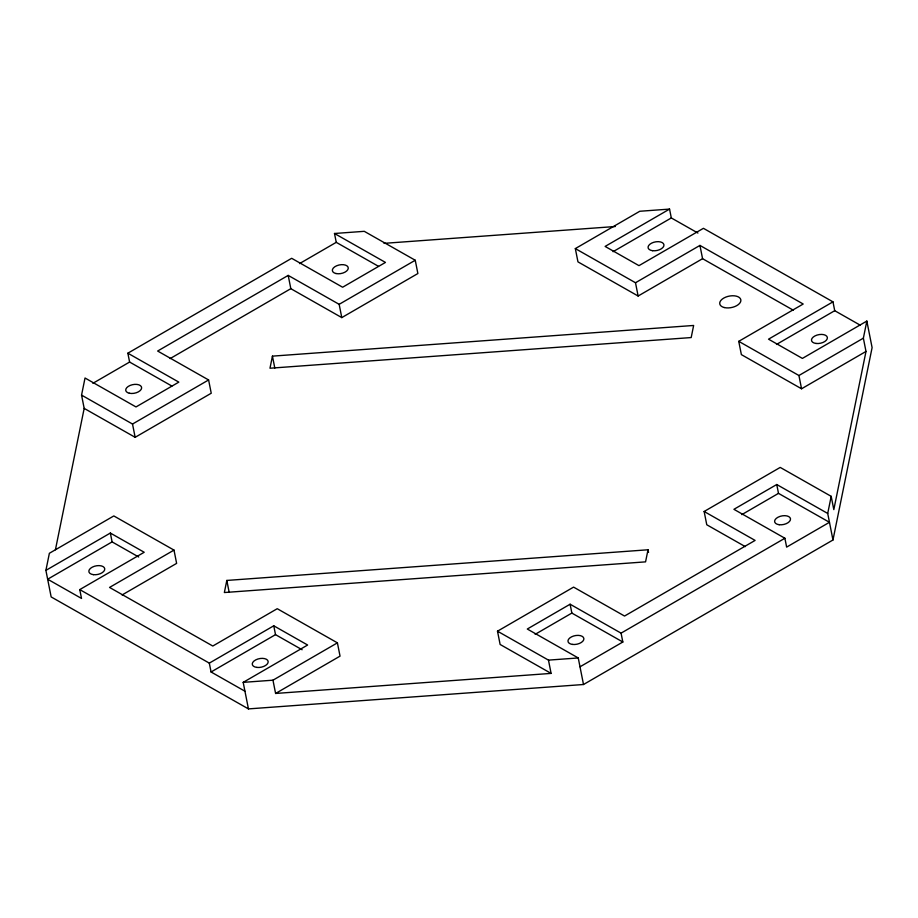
<?xml version="1.0" encoding="UTF-8"?>
<svg xmlns="http://www.w3.org/2000/svg" width="918" height="918" viewBox="0 0 918 918"><rect width="100%" height="100%" fill="white"/><g stroke="black" fill="none" stroke-linecap="round" stroke-linejoin="round"><path stroke-width="1.38" d="M860.132 325.121L834.726 310.697L832.97 301.85L768.527 339.178L802.401 358.41L866.844 321.07L872.1 347.624L832.97 539.991L583.504 684.507L248.445 708.903L51.156 596.93L45.9 570.376L49.377 553.279L113.821 515.939L173.995 550.1L176.623 563.377L122.094 594.956M55.424 549.756L84.181 408.384L81.553 395.107L85.03 378.009L136.002 406.938L178.826 382.129L127.854 353.2L291.672 258.302L342.632 287.231L385.457 262.422L334.496 233.493L336.252 242.341L378.514 266.335M226.815 580.44L224.359 592.535L645.561 561.862L648.016 549.779L226.815 580.44L229.179 592.397M272.439 356.138L269.984 368.221L691.185 337.56L693.641 325.465L272.439 356.138L274.815 368.084M832.97 539.991L827.715 513.449L831.192 496.34L780.22 467.411L704.14 511.487L706.768 524.763L745.301 546.635M831.192 496.34L833.819 509.616L865.995 351.445L863.368 338.168L866.844 321.07M92.902 383.311L129.61 362.048L171.873 386.042M299.543 263.604L336.252 242.341M334.496 233.493L364.274 231.325L415.246 260.253L417.874 273.53L341.783 317.605L339.155 304.328L288.195 275.4L157.644 351.032L208.604 379.96L211.232 393.237L135.153 437.312L84.181 408.384M170.117 358.594L290.822 288.677L341.783 317.605M81.553 395.107L132.513 424.036L208.604 379.96M339.155 304.328L415.246 260.253M793.381 310.238L702.568 258.692L638.125 296.021L577.961 261.871L575.334 248.594L639.777 211.266L669.555 209.097L671.31 217.945L697.921 233.046M45.9 570.376L110.344 533.048L144.206 552.269L79.763 589.597L81.518 598.444L47.656 579.224L112.099 541.895L138.71 556.996M669.555 209.097L605.111 246.426L638.974 265.646L703.429 228.318L832.97 301.85M613.063 251.693L671.31 217.945M173.995 550.1L109.552 587.428L212.792 646.031L277.247 608.703L337.411 642.852L340.039 656.129L275.595 693.457L272.967 680.192L337.411 642.852M575.334 248.594L635.497 282.744L699.941 245.416L803.193 304.019L738.749 341.347L741.377 354.623L801.552 388.784L865.995 351.445M79.763 589.597L209.315 663.129L273.759 625.801L307.633 645.021L243.19 682.361L248.445 708.903M209.315 663.129L211.071 671.987L275.515 634.648L302.125 649.749M776.479 344.445L834.726 310.697M738.749 341.347L798.924 375.508L863.368 338.168M497.499 631.194L548.471 660.122L551.098 673.399L500.126 644.47L497.499 631.194L573.589 587.118L624.55 616.047L755.101 540.415L704.14 511.487M580.004 666.801L622.829 642.003L621.073 633.145L570.112 604.216L527.288 629.025L578.248 657.954L583.504 684.507M776.743 484.52L733.918 509.318L784.89 538.246L786.634 547.105L829.459 522.296L778.498 493.368L776.743 484.52L827.715 513.449M535.148 634.338L571.857 613.075L622.829 642.003M741.79 514.631L778.498 493.368M621.073 633.145L784.89 538.246M384.034 243.35L615.278 226.517M243.19 682.361L272.967 680.192M548.471 660.122L578.248 657.954M275.595 693.457L551.098 673.399M211.071 671.987L244.934 691.208M798.924 375.508L801.552 388.784M699.941 245.416L702.568 258.692M635.497 282.744L638.125 296.021M648.016 549.779L648.544 552.429M570.112 604.216L571.857 613.075M288.195 275.4L290.822 288.677M273.759 625.801L275.515 634.648M127.854 353.2L129.61 362.048M132.513 424.036L135.153 437.312M110.344 533.048L112.099 541.895M93.418 574.657A8.055 4.372 -11.2 0 0 104.732 568.712A8.055 4.372 -11.2 0 0 92.282 567.152A8.055 4.372 -11.2 0 0 93.418 574.657M129.346 393.237A8.055 4.372 -11.2 0 0 141.624 388.062A8.055 4.372 -11.2 0 0 130.081 385.457A8.055 4.372 -11.2 0 0 129.346 393.237M335.977 273.53A8.055 4.372 -11.2 0 0 348.255 268.354A8.055 4.372 -11.2 0 0 336.711 265.75A8.055 4.372 -11.2 0 0 335.977 273.53M652.629 250.706A8.055 4.372 -11.2 0 0 663.943 244.762A8.055 4.372 -11.2 0 0 651.493 243.201A8.055 4.372 -11.2 0 0 652.629 250.706M816.045 343.458A8.055 4.372 -11.2 0 0 827.359 337.514A8.055 4.372 -11.2 0 0 814.909 335.954A8.055 4.372 -11.2 0 0 816.045 343.458M779.175 524.717A8.055 4.372 -11.2 0 0 790.49 518.773A8.055 4.372 -11.2 0 0 778.039 517.213A8.055 4.372 -11.2 0 0 779.175 524.717M572.534 644.425A8.055 4.372 -11.2 0 0 583.859 638.48A8.055 4.372 -11.2 0 0 571.398 636.92A8.055 4.372 -11.2 0 0 572.534 644.425M256.833 667.409A8.055 4.372 -11.2 0 0 268.148 661.465A8.055 4.372 -11.2 0 0 255.697 659.904A8.055 4.372 -11.2 0 0 256.833 667.409M724.233 307.53A10.741 5.841 -11.2 0 0 740.849 300.886A10.741 5.841 -11.2 0 0 725.782 297.111A10.741 5.841 -11.2 0 0 724.233 307.53"/></g></svg>
